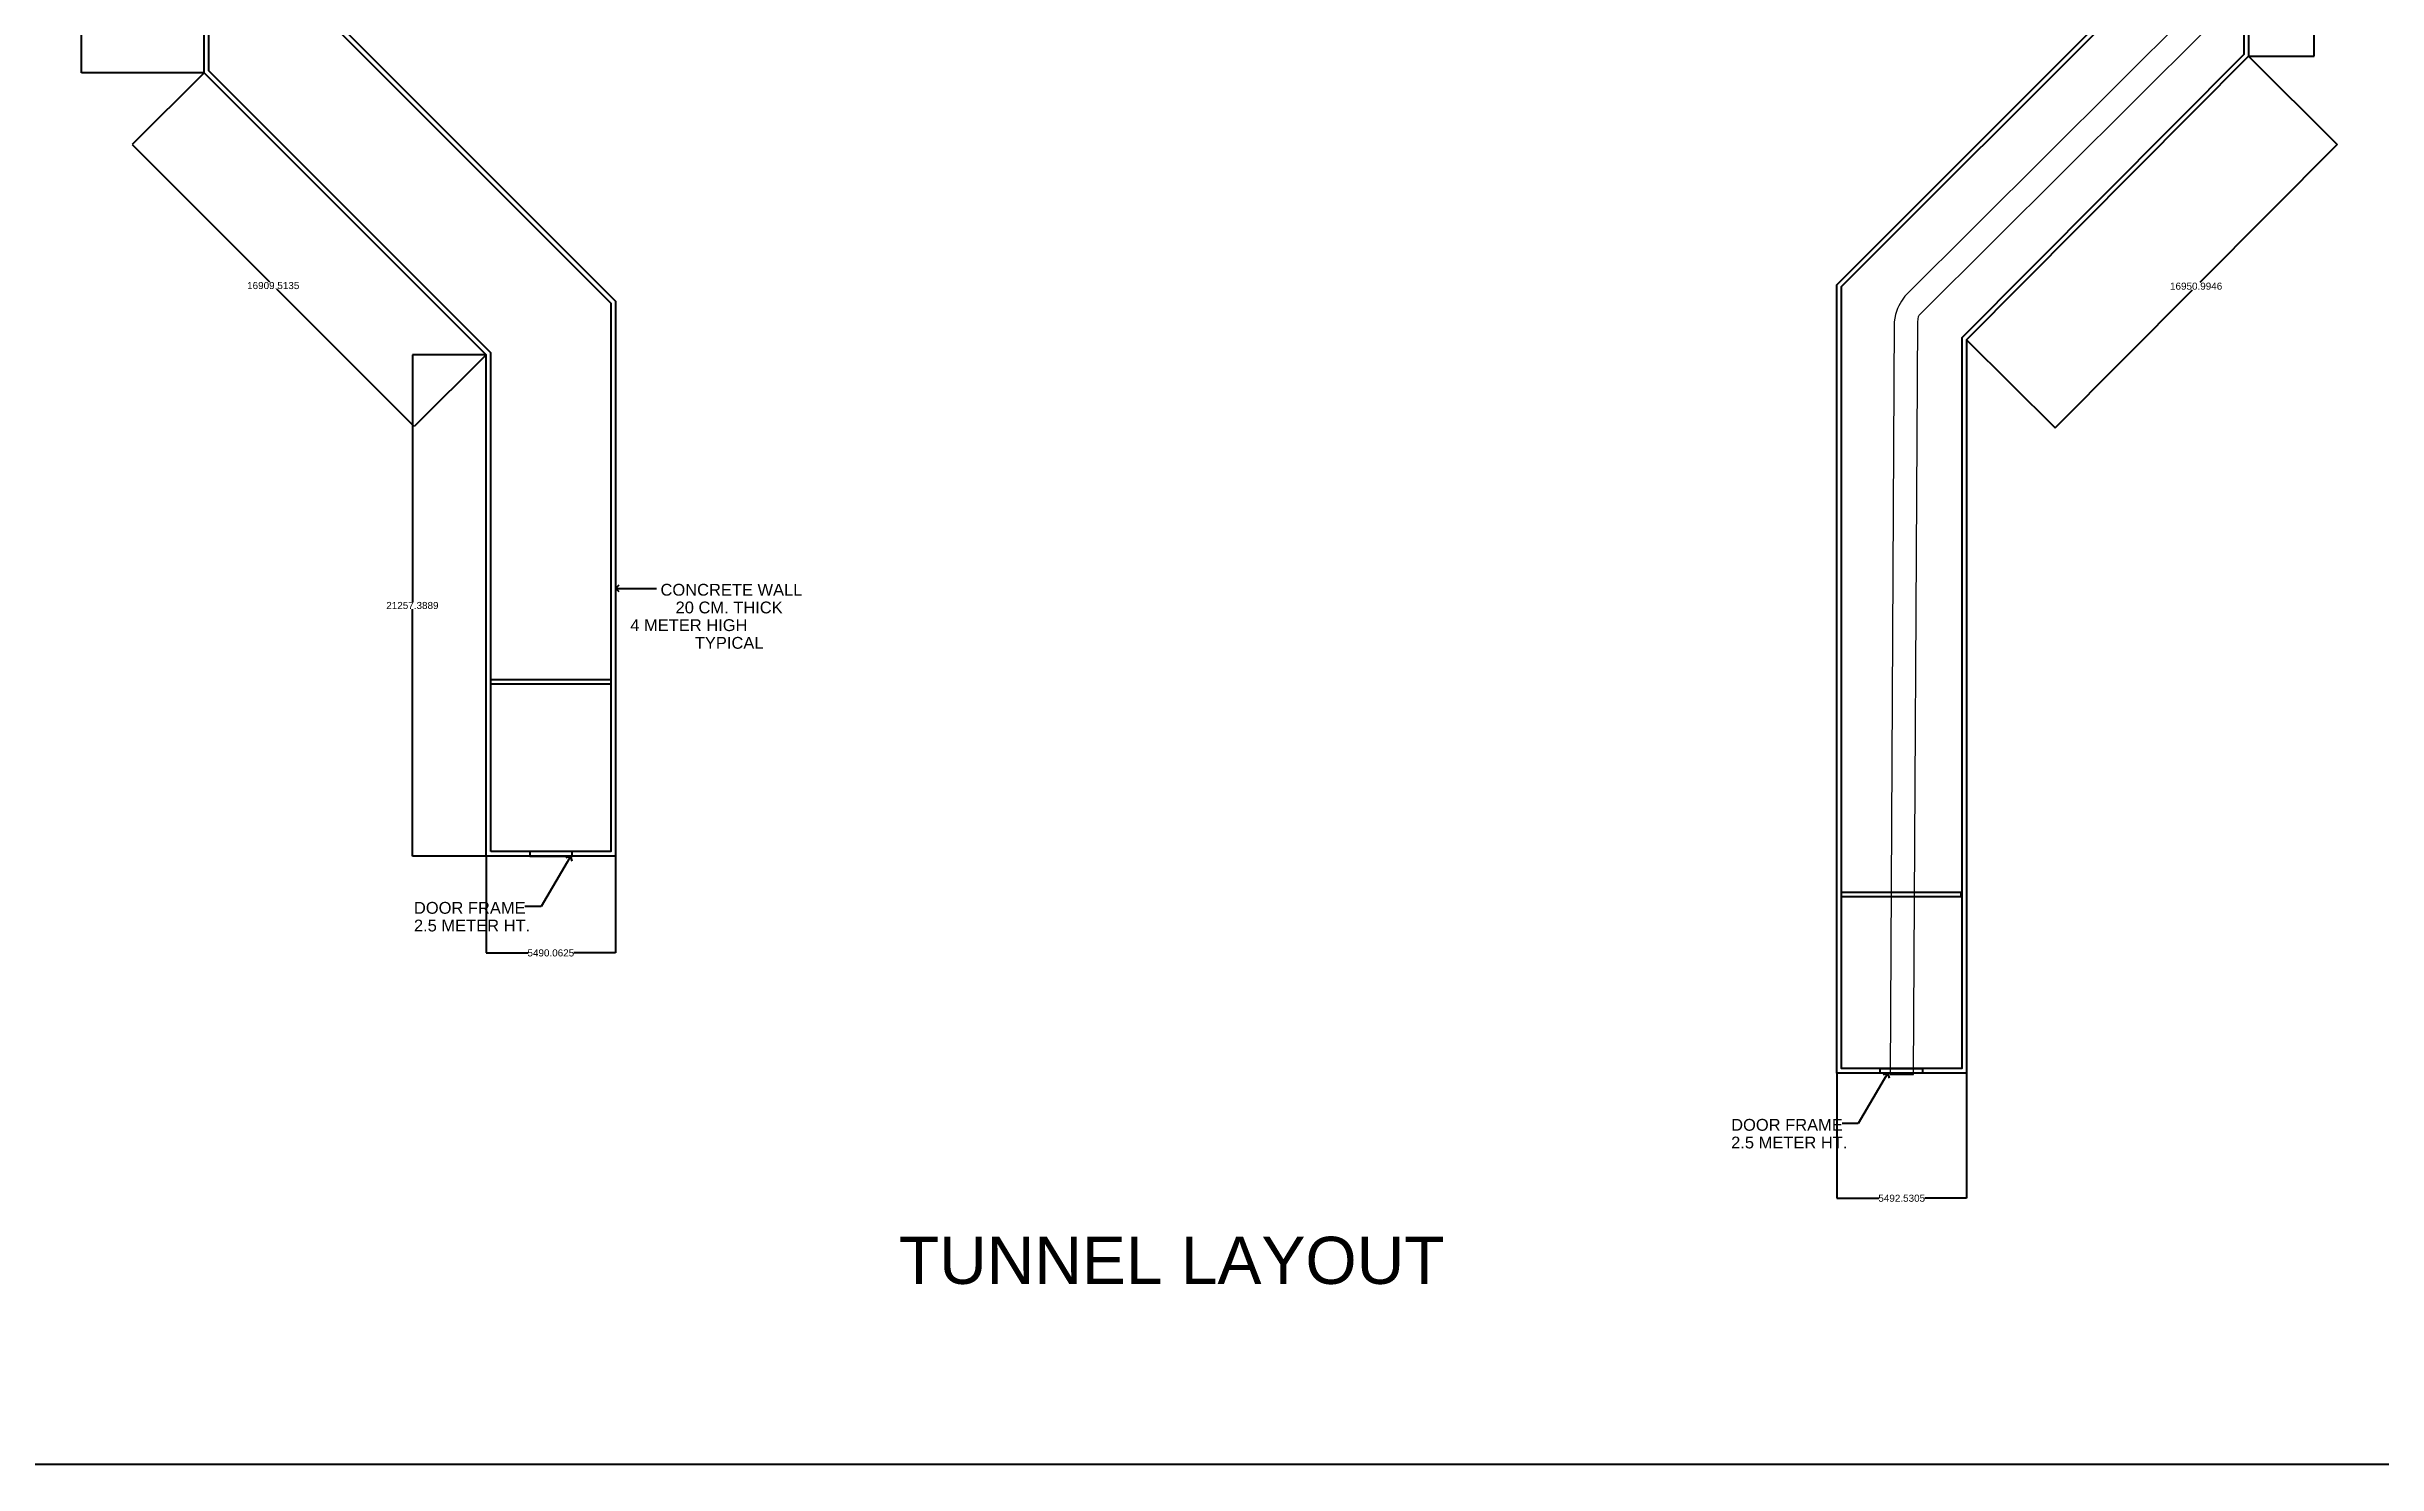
# Model space of a CAD drawing. Header units: metres. Extents: x -74409 to 1016817, y -66838 to 229698.
# Drawn here: x 5632 to 104441, y 108165 to 168268 of the extents above; entities that cross this region are included whole.
import ezdxf
from ezdxf import colors
from ezdxf.entities.mleader import LeaderData, LeaderLine
from ezdxf.math import Vec2, Vec3

# ---------------------------------------------------------------- set-up
doc = ezdxf.new("R2010")
doc.units = ezdxf.units.M
doc.layers.get('DEFPOINTS').update_dxf_attribs({"color": 2})
for name, color, linetype in [('B036', 5, 'Continuous'), ('TEXT M1', 2, 'Continuous'), ('WALLS', 3, 'Continuous')]:
    doc.layers.add(name, color=color, linetype=linetype)
doc.layers.add('E-ELEC-EQPM', color=1, linetype='Continuous', lineweight=9)
doc.layers.add('M-HVAC-DUCT', color=2, linetype='Continuous', lineweight=9)
doc.styles.get("Standard").update_dxf_attribs({"font": 'arial.ttf', "height": 300})
doc.styles.add('TEXTS', font='arial.ttf')
doc.dimstyles.get("Standard").update_dxf_attribs({"dimtxt": 0.18, "dimasz": 0.18, "dimexe": 0.18, "dimexo": 0.0625, "dimgap": 0.09, "dimtad": 0, "dimtih": 1, "dimtoh": 1, "dimdec": 4, "dimzin": 0, "dimdsep": 46, "dimtxsty": 'Standard', "dimcen": 0.09, "dimadec": 0, "dimazin": 0, "dimtfac": 1, "dimtdec": 4, "dimtofl": 0, "dimtmove": 0, "dimatfit": 3, "dimfxl": 1, "dimtolj": 1, "dimtzin": 0, "dimarcsym": 0})

# ---------------------------------------------------------------- blocks, each defined once
blk = doc.blocks.new('_Open90')
at = {"color": 0, "linetype": 'ByBlock', "lineweight": -2}
for p, q in [((0, 0), (-1, 0)), ((-0.5, 0.5), (0, 0)), ((0, 0), (-0.5, -0.5))]:
    blk.add_line(p, q, dxfattribs=at)
blk = doc.blocks.new('*D32')
at = {"layer": 'DEFPOINTS', "color": 0, "transparency": 16777216}
for p in [(21139, 155204), (24262, 155204, 1289530), (24262, 133947, 1289530)]:
    blk.add_point(p, dxfattribs=at)
at = {"layer": 'E-ELEC-EQPM', "color": 0, "lineweight": -2, "transparency": 16777216}
for p, q in [((24262, 155204), (21139, 155204)), ((21139, 155204), (21139, 144729)), ((21139, 133947), (21139, 144422)), ((24262, 133947), (21139, 133947))]:
    blk.add_line(p, q, dxfattribs=at)
at = {"layer": 'E-ELEC-EQPM', "color": 0, "transparency": 16777216}
for points in [[(21139, 155204), (21140, 155204), (21139, 155204)], [(21139, 133947), (21140, 133947), (21139, 133947)]]:
    blk.add_solid(points, dxfattribs=at)
at = {"layer": 'E-ELEC-EQPM', "color": 0, "transparency": 16777216, "insert": (21139, 144575), "char_height": 300, "attachment_point": 5}
blk.add_mtext('\\A1;21257.3889', dxfattribs=at)
blk = doc.blocks.new('*D33')
at = {"layer": 'DEFPOINTS', "color": 0, "transparency": 16777216}
for p in [(12305, 167161, 1289530), (24262, 155204, 1289530), (21217, 152159)]:
    blk.add_point(p, dxfattribs=at)
at = {"layer": 'E-ELEC-EQPM', "color": 0, "lineweight": -2, "transparency": 16777216}
for p, q in [((12305, 167161), (9260, 164116)), ((9262, 164114), (15085, 158291)), ((21216, 152160), (15392, 157984)), ((24262, 155204), (21217, 152159))]:
    blk.add_line(p, q, dxfattribs=at)
at = {"layer": 'E-ELEC-EQPM', "color": 0, "transparency": 16777216}
for points in [[(9262, 164115), (9261, 164114), (9260, 164116)], [(21216, 152161), (21215, 152160), (21217, 152159)]]:
    blk.add_solid(points, dxfattribs=at)
at = {"layer": 'E-ELEC-EQPM', "color": 0, "transparency": 16777216, "insert": (15239, 158137), "char_height": 300, "attachment_point": 5}
blk.add_mtext('\\A1;16909.5135', dxfattribs=at)
blk = doc.blocks.new('*D34')
at = {"layer": 'DEFPOINTS', "color": 0, "transparency": 16777216}
for p in [(7118, 198379), (12305, 198379, 1289530), (12305, 167161, 1289530)]:
    blk.add_point(p, dxfattribs=at)
at = {"layer": 'E-ELEC-EQPM', "color": 0, "lineweight": -2, "transparency": 16777216}
for p, q in [((12305, 198379), (7118, 198379)), ((7118, 198379), (7118, 182923)), ((7118, 167161), (7118, 182617)), ((12305, 167161), (7118, 167161))]:
    blk.add_line(p, q, dxfattribs=at)
at = {"layer": 'E-ELEC-EQPM', "color": 0, "transparency": 16777216}
for points in [[(7118, 198379), (7118, 198379), (7118, 198379)], [(7118, 167161), (7118, 167161), (7118, 167161)]]:
    blk.add_solid(points, dxfattribs=at)
at = {"layer": 'E-ELEC-EQPM', "color": 0, "transparency": 16777216, "insert": (7118, 182770), "char_height": 300, "attachment_point": 5}
blk.add_mtext('\\A1;31218.4090', dxfattribs=at)
blk = doc.blocks.new('*D41')
at = {"layer": 'DEFPOINTS', "color": 0, "transparency": 16777216}
for p in [(98977, 198155, 1289530), (98977, 167858, 1289530), (101763, 167858)]:
    blk.add_point(p, dxfattribs=at)
at = {"layer": 'E-ELEC-EQPM', "color": 0, "lineweight": -2, "transparency": 16777216}
for p, q in [((98977, 198155), (101764, 198155)), ((101763, 198155), (101763, 183160)), ((101763, 167859), (101763, 182853)), ((98977, 167858), (101764, 167858))]:
    blk.add_line(p, q, dxfattribs=at)
at = {"layer": 'E-ELEC-EQPM', "color": 0, "transparency": 16777216}
for points in [[(101763, 198155), (101763, 198155), (101763, 198155)], [(101763, 167859), (101763, 167859), (101763, 167858)]]:
    blk.add_solid(points, dxfattribs=at)
at = {"layer": 'E-ELEC-EQPM', "color": 0, "transparency": 16777216, "insert": (101763, 183007), "char_height": 300, "attachment_point": 5}
blk.add_mtext('\\A1;30296.6888', dxfattribs=at)
blk = doc.blocks.new('*D42')
at = {"layer": 'DEFPOINTS', "color": 0, "transparency": 16777216}
for p in [(98977, 167858, 1289530), (87023, 155840, 1289530), (90780, 152103)]:
    blk.add_point(p, dxfattribs=at)
at = {"layer": 'E-ELEC-EQPM', "color": 0, "lineweight": -2, "transparency": 16777216}
for p, q in [((98977, 167858), (102734, 164121)), ((102734, 164121), (96909, 158265)), ((90780, 152103), (96604, 157959)), ((87023, 155840), (90780, 152103))]:
    blk.add_line(p, q, dxfattribs=at)
at = {"layer": 'E-ELEC-EQPM', "color": 0, "transparency": 16777216}
for points in [[(102734, 164121), (102734, 164121), (102734, 164121)], [(90780, 152103), (90780, 152103), (90780, 152103)]]:
    blk.add_solid(points, dxfattribs=at)
at = {"layer": 'E-ELEC-EQPM', "color": 0, "transparency": 16777216, "insert": (96757, 158112), "char_height": 300, "attachment_point": 5}
blk.add_mtext('\\A1;16950.9946', dxfattribs=at)
blk = doc.blocks.new('*D48')
at = {"layer": 'DEFPOINTS', "color": 0, "transparency": 16777216}
for p in [(24262, 133947), (29752, 133947, 1289530), (29752, 129846)]:
    blk.add_point(p, dxfattribs=at)
at = {"layer": 'E-ELEC-EQPM', "color": 0, "lineweight": -2, "transparency": 16777216}
for p, q in [((24262, 133947), (24262, 129846)), ((29752, 133947), (29752, 129846)), ((24262, 129846), (26034, 129846)), ((29752, 129846), (27981, 129846))]:
    blk.add_line(p, q, dxfattribs=at)
at = {"layer": 'E-ELEC-EQPM', "color": 0, "transparency": 16777216}
for points in [[(24262, 129846), (24262, 129846), (24262, 129846)], [(29752, 129846), (29752, 129846), (29752, 129846)]]:
    blk.add_solid(points, dxfattribs=at)
at = {"layer": 'E-ELEC-EQPM', "color": 0, "transparency": 16777216, "insert": (27007, 129846), "char_height": 300, "attachment_point": 5}
blk.add_mtext('\\A1;5490.0625', dxfattribs=at)
blk = doc.blocks.new('*D49')
at = {"layer": 'DEFPOINTS', "color": 0, "transparency": 16777216}
for p in [(81530, 124748, 1289530), (87023, 124748, 1289530), (87023, 119446)]:
    blk.add_point(p, dxfattribs=at)
at = {"layer": 'E-ELEC-EQPM', "color": 0, "lineweight": -2, "transparency": 16777216}
for p, q in [((81530, 124748), (81530, 119446)), ((87023, 124748), (87023, 119446)), ((81530, 119446), (83303, 119446)), ((87022, 119446), (85250, 119446))]:
    blk.add_line(p, q, dxfattribs=at)
at = {"layer": 'E-ELEC-EQPM', "color": 0, "transparency": 16777216}
for points in [[(81530, 119446), (81530, 119446), (81530, 119446)], [(87022, 119446), (87022, 119446), (87023, 119446)]]:
    blk.add_solid(points, dxfattribs=at)
at = {"layer": 'E-ELEC-EQPM', "color": 0, "transparency": 16777216, "insert": (84276, 119446), "char_height": 300, "attachment_point": 5}
blk.add_mtext('\\A1;5492.5305', dxfattribs=at)

msp = doc.modelspace()

# ---------------------------------------------------------------- linework, layer by layer
at = {"layer": 'B036', "elevation": 1289530}
msp.add_lwpolyline([(-20587.34639, 108164.72183), (-20587.34639, 229698.32955), (131287.65361, 229698.32955), (131287.65361, 108164.72183)], close=True, dxfattribs=at)
at = {"layer": 'B036', "color": 4, "const_width": 3}
msp.add_lwpolyline([(37324.55426, 115072.22535), (69479.92374, 115072.22535)], dxfattribs=at)
at = {"layer": 'M-HVAC-DUCT', "elevation": 1289530}
msp.add_lwpolyline([(96447.78002, 169677.9986), (84409.49976, 157685.62949), (84271.77894, 157478.02162), (84152.18487, 157285.15633), (84094.8056, 157163.79703), (84013.14309, 156909.77266), (83962.10331, 156607.19222), (83779.39203, 124693.35099), (84773.23621, 124693.35099), (84960.11274, 156596.99571), (84989.09353, 156826.90984), (85019.1295, 156887.03381), (85119.36035, 156975.76889), (97149.44255, 168960.95453)], dxfattribs=at)
at = {"layer": 'WALLS', "elevation": 1289530}
for points in [[(24262.17778, 133946.63323), (24262.17778, 155204.02213), (12305.34608, 167160.85383), (12305.34608, 198379.26281), (18773.16824, 204542.54322), (92273.82698, 204542.54322), (98976.88058, 198155.1074), (98976.88058, 167858.41857), (87022.57936, 155840.47774), (87022.57936, 124747.65819), (81530.04888, 124747.65819), (81530.04888, 158175.61933), (93425.77229, 170071.34273), (93425.77229, 195813.08384), (90140.81412, 199098.042), (20968.74796, 199098.042), (17795.34608, 195924.64013), (17795.34608, 169434.88629), (29752.17778, 157478.05459), (29752.17778, 133946.63323)], [(24462.17778, 134146.63323), (24462.17778, 155286.86484), (12505.34608, 167243.69654), (12505.34608, 198293.58162), (18853.20068, 204342.54322), (92193.79454, 204342.54322), (98776.88058, 198069.42621), (98776.88058, 167940.95043), (86822.57936, 155923.00961), (86822.57936, 124947.65819), (81730.04888, 124947.65819), (81730.04888, 158092.77661), (93625.77229, 169988.50002), (93625.77229, 195895.92655), (90223.65683, 199298.042), (20885.90524, 199298.042), (17595.34608, 196007.48284), (17595.34608, 169352.04357), (29552.17778, 157395.21188), (29552.17778, 134146.63323)], [(24462.17778, 141436.63323), (29552.17778, 141436.63323), (29552.17778, 141236.63323), (24462.17778, 141236.63323)], [(26116.70278, 133946.63323), (27916.70278, 133946.63323), (27916.70278, 134146.63323), (26116.70278, 134146.63323)], [(81730.04888, 132427.65819), (86777.57936, 132427.65819), (86777.57936, 132227.65819), (81730.04888, 132227.65819)], [(83363.33912, 124947.65819), (85163.33912, 124947.65819), (85163.33912, 124747.65819), (83363.33912, 124747.65819)]]:
    msp.add_lwpolyline(points, close=True, dxfattribs=at)

# ---------------------------------------------------------------- texts
at = {"layer": 'TEXT M1', "attachment_point": 1, "line_spacing_factor": 0.9, "style": 'TEXTS'}
for s, insert, char_height, width in [('\\pxqc; CONCRETE WALL\\P20 CM. THICK\\P\\pq*;4 METER HIGH\\P\\pqc;TYPICAL', (30376.80434, 145492.58825, 1289530), 500, 8380.4004751), ('DOOR FRAME\\P2.5 METER HT.', (21203.78431, 132008.17436, 1289530), 500, 5814.0892026), ('DOOR FRAME\\P2.5 METER HT.', (77045.29409, 122809.19931, 1289530), 500, 5814.0892026), ('TUNNEL LAYOUT', (41763.8283, 117815.31051, 1289530), 2000, 33009.0003465)]:
    msp.add_mtext(s, dxfattribs=dict(at, insert=insert, char_height=char_height, width=width))

# ---------------------------------------------------------------- dimensions: what is measured, and where the dimension line sits
at = {"layer": 'E-ELEC-EQPM'}
dim = msp.add_linear_dim(base=(7118.3807866637, 198379.2628083627), p1=(12305.3460839609, 167160.8538282779, 1289530), p2=(12305.346083961, 198379.2628083626, 1289530), angle=90, dimstyle='Standard', override={"dimtxt": 2}, dxfattribs=at)
dim.commit()
dim.dimension.update_dxf_attribs({"geometry": '*D34', "text_midpoint": (7118.3807866638, 182770.0583183202)})
for base, p1, p2, picture, middle in [((101763.3999284589, 167858.418565719), (98976.8805756371, 198155.1073967588, 1289530), (98976.8805756371, 167858.418565719, 1289530), '*D41', (101763.3999284589, 183006.7629812389)), ((21139.48145, 155204.02213), (24262.17778, 133946.63323, 1289530), (24262.17778, 155204.02213, 1289530), '*D32', (21139.48145, 144575.32768))]:
    dim = msp.add_linear_dim(base=base, p1=p1, p2=p2, angle=90, dimstyle='Standard', dxfattribs=at)
    dim.commit()
    dim.dimension.update_dxf_attribs({"geometry": picture, "text_midpoint": middle})
dim = msp.add_aligned_dim(p1=(12305.3460839609, 167160.8538282779, 1289530), p2=(24262.1777813551, 155204.0221308836, 1289530), distance=-4306.3494984475, dimstyle='Standard', override={"dimtxt": 6, "dimasz": 2}, dxfattribs=at)
dim.commit()
dim.dimension.update_dxf_attribs({"geometry": '*D33', "text_midpoint": (15238.7130001464, 158137.3890470692)})
dim = msp.add_aligned_dim(p1=(98976.8805756371, 167858.418565719, 1289530), p2=(87022.5793615149, 155840.47774129, 1289530), distance=5299.4231194346, dimstyle='Standard', dxfattribs=at)
dim.commit()
dim.dimension.update_dxf_attribs({"geometry": '*D42', "text_midpoint": (96756.9226771763, 158112.1512226681)})
for base, p1, p2, picture, middle in [((29752.17778, 129846.10618), (24262.11528, 133946.63323), (29752.17778, 133946.63323, 1289530), '*D48', (27007.14653, 129846.10618)), ((87022.57936, 119446.03021), (81530.04888, 124747.65819, 1289530), (87022.57936, 124747.65819, 1289530), '*D49', (84276.31412, 119446.03021))]:
    dim = msp.add_linear_dim(base=base, p1=p1, p2=p2, dimstyle='Standard', dxfattribs=at)
    dim.commit()
    dim.dimension.update_dxf_attribs({"geometry": picture, "text_midpoint": middle})

# ---------------------------------------------------------------- leaders
ml = msp.add_multileader_mtext('Standard')
ml.set_content('', color=256)
ml.set_leader_properties()
ml.set_arrow_properties(name='OPEN90')
ml.build(insert=Vec2(0, 0))
ml.multileader.update_dxf_attribs({"text_right_attachment_type": 6, "dogleg_length": 684.41839, "arrow_head_size": 300})
ctx = ml.context
ctx.base_point, ctx.char_height, ctx.arrow_head_size, ctx.landing_gap_size, ctx.plane_origin = Vec3(31489.23966, 145298.30839, 1289530), 0.18, 300, 0, Vec3(28613.21185, 145298.93839, 1289530)
ctx.right_attachment = 6
notes = []
notes.append((ctx, [(0, (1, 1, 0), (30804.82127, 145298.21839, 1289530), (1, 0), 684.41839, [(0, [(29752.17778, 145298.65776, 1289530)], 0, [])])]))
ctx.mtext.insert, ctx.mtext.flow_direction = Vec3(31489.23966, 145298.57839, 1289530), 5
ml = msp.add_multileader_mtext('Standard')
ml.set_content('', color=256)
ml.set_leader_properties()
ml.set_arrow_properties(name='OPEN90')
ml.build(insert=Vec2(0, 0))
ml.multileader.update_dxf_attribs({"text_right_attachment_type": 6, "dogleg_length": 684.41839, "arrow_head_size": 300})
ctx = ml.context
ctx.base_point, ctx.char_height, ctx.arrow_head_size, ctx.landing_gap_size, ctx.plane_origin = Vec3(25906.7454, 131814.6145, 1289530), 0.18, 300, 0, Vec3(27206.3121, 131814.5245, 1289530)
ctx.right_attachment, ctx.text_align_type = 6, 2
notes.append((ctx, [(0, (1, 1, 0), (26591.16379, 131814.5245, 1289530), (-1, 0), 684.41839, [(0, [(27847.16857, 133946.63323, 1289530)], 0, [])])]))
ctx.mtext.insert, ctx.mtext.alignment, ctx.mtext.flow_direction = Vec3(25906.7454, 131814.7045, 1289530), 3, 5
ml = msp.add_multileader_mtext('Standard')
ml.set_content('', color=256)
ml.set_leader_properties()
ml.set_arrow_properties(name='OPEN90')
ml.build(insert=Vec2(0, 0))
ml.multileader.update_dxf_attribs({"text_right_attachment_type": 6, "dogleg_length": 684.41839, "arrow_head_size": 300})
ctx = ml.context
ctx.base_point, ctx.char_height, ctx.arrow_head_size, ctx.landing_gap_size, ctx.plane_origin = Vec3(81748.25519, 122615.63945, 1289530), 0.18, 300, 0, Vec3(83047.82188, 122615.54945, 1289530)
ctx.right_attachment, ctx.text_align_type = 6, 2
notes.append((ctx, [(0, (1, 1, 0), (82432.67358, 122615.54945, 1289530), (-1, 0), 684.41839, [(0, [(83688.67836, 124747.65819, 1289530)], 0, [])])]))
ctx.mtext.insert, ctx.mtext.alignment, ctx.mtext.flow_direction = Vec3(81748.25519, 122615.72945, 1289530), 3, 5
for ctx, leaders in notes:
    for number, flags, end, landing, length, lines in leaders:
        leader = LeaderData()
        leader.index, (leader.has_last_leader_line, leader.has_dogleg_vector, leader.attachment_direction) = number, flags
        leader.last_leader_point, leader.dogleg_vector, leader.dogleg_length = Vec3(end), Vec3(landing), length
        for number, points, colour, breaks in lines:
            line = LeaderLine()
            line.index, line.vertices, line.color, line.breaks = number, Vec3.list(points), colors.encode_raw_color(colour), breaks
            leader.lines.append(line)
        ctx.leaders.append(leader)

doc.saveas('drawing.dxf')
